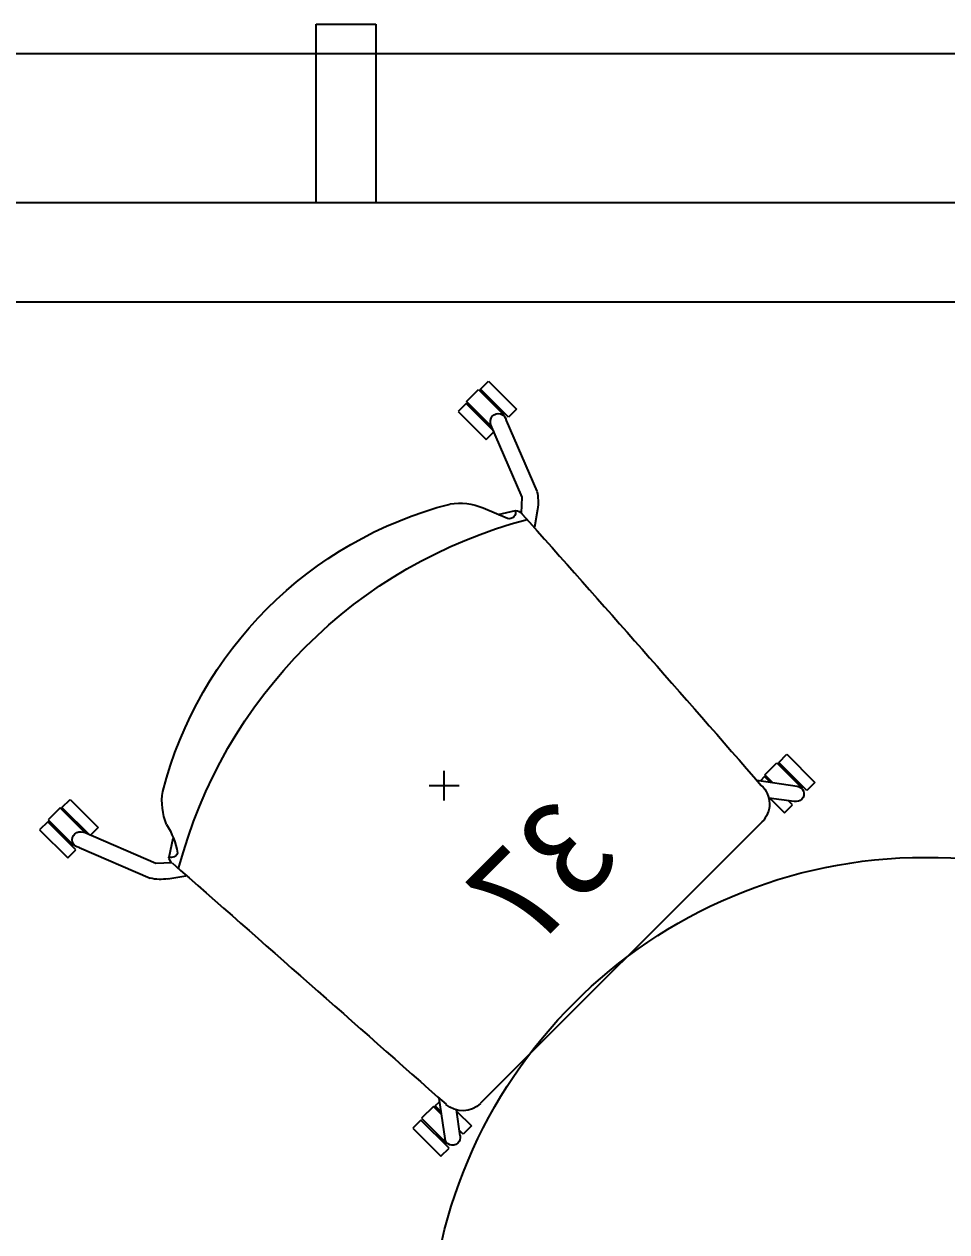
# Model space of a CAD drawing. Header units: millimetres. Extents: x 10479 to 135323, y 879012 to 965592.
# Drawn here: x 49458 to 50387, y 949565 to 950782 of the extents above; entities that cross this region are included whole.
import ezdxf
from ezdxf.enums import TextEntityAlignment as Align

# ---------------------------------------------------------------- set-up
doc = ezdxf.new("R2010")
doc.units = ezdxf.units.MM
doc.header["$PDMODE"] = 2
doc.header["$PDSIZE"] = 15
for name, color, linetype in [('$CHAR', 3, 'Continuous'), ('$PEDE', 150, 'Continuous'), ('보루네오', 140, 'Continuous'), ('퍼시스', 210, 'Continuous')]:
    doc.layers.add(name, color=color, linetype=linetype)
doc.styles.add('돋움', font='')
doc.styles.get('돋움').set_extended_font_data('Dotum')

# ---------------------------------------------------------------- blocks, each defined once
blk = doc.blocks.new('테이블_원형테이블_보루네오_Ø1000')
at = {"layer": '보루네오'}
blk.add_circle((277481.2, 640750.9), 500, dxfattribs=at)
blk.add_text('1000', height=100, dxfattribs=at).set_placement((277337.7, 640696.1))
blk = doc.blocks.new('의자_회의용의자_퍼시스_CH0020MD')
at = {"layer": '퍼시스'}
for p, q in [((-308.2, 256.6), (-319.7, 256.6)), ((-319.7, 256.6), (-319.7, 216.6)), ((-308.2, 216.6), (-308.2, 256.6)), ((-289.6, 257.6), (-306.6, 257.6)), ((-306.6, 257.6), (-306.6, 221.6)), ((-289.6, 221.6), (-289.6, 257.6)), ((-287.9, 216.6), (-287.9, 256.6)), ((-287.9, 256.6), (-276.4, 256.6)), ((-276.4, 256.6), (-276.4, 216.6)), ((287.9, 256.6), (276.4, 256.6)), ((276.4, 256.6), (276.4, 216.6)), ((287.9, 216.6), (287.9, 256.6)), ((289.5, 221.6), (289.5, 257.6)), ((289.5, 257.6), (306.5, 257.6)), ((306.5, 257.6), (306.5, 221.6)), ((308.2, 216.6), (308.2, 256.6)), ((308.2, 256.6), (319.7, 256.6)), ((319.7, 256.6), (319.7, 216.6)), ((-306.6, 221.6), (-305.9, 221.6)), ((-260.9, 149.8), (-290.3, 223.7)), ((260.9, 149.8), (290.3, 223.7)), ((306.5, 221.6), (305.8, 221.6)), ((-319.7, 216.6), (-308.2, 216.6)), ((-304.4, 215.9), (-275.6, 143.6)), ((-276.4, 216.6), (-287.9, 216.6)), ((304.3, 215.9), (275.5, 143.6)), ((276.4, 216.6), (287.9, 216.6)), ((319.7, 216.6), (308.2, 216.6)), ((-235.5, 145.2), (-225.4, 169.9)), ((-249, 139.1), (-260.9, 149.8)), ((-231.7, 154.6), (-246.9, 145.1)), ((246.9, 145.1), (230.4, 155.5)), ((249, 139.1), (260.9, 149.8)), ((-263.2, 130.3), (-248.4, 119.7)), ((263.2, 130.3), (248.3, 119.7)), ((-254.9, -221.8), (-266.4, -221.8)), ((-266.4, -221.8), (-266.4, -261.8)), ((-254.9, -261.8), (-254.9, -221.8)), ((-236.2, -220.8), (-253.2, -220.8)), ((-253.2, -220.8), (-253.2, -256.8)), ((-226.5, -219), (-251, -251.9)), ((-236.2, -232.1), (-236.2, -220.8)), ((-234.6, -221.8), (-228.6, -221.8)), ((-234.6, -229.9), (-234.6, -221.8)), ((226.5, -219), (251, -251.9)), ((234.6, -221.8), (228.6, -221.8)), ((234.6, -229.9), (234.6, -221.8)), ((236.2, -220.8), (253.2, -220.8)), ((236.2, -232.1), (236.2, -220.8)), ((253.2, -220.8), (253.2, -256.8)), ((254.9, -261.8), (254.9, -221.8)), ((254.9, -221.8), (266.4, -221.8)), ((266.4, -221.8), (266.4, -261.8)), ((-238.1, -260.7), (-222.4, -240.1)), ((-223.1, -241), (-223.1, -261.8)), ((238.1, -260.7), (222.2, -239.9)), ((223.1, -241), (223.1, -261.8)), ((-200.4, -252.3), (200.4, -252.2)), ((-266.4, -261.8), (-254.9, -261.8)), ((-253.2, -256.8), (-252.5, -256.8)), ((-234.6, -261.8), (-234.6, -256.1)), ((-223.1, -261.8), (-234.6, -261.8)), ((223.1, -261.8), (234.6, -261.8)), ((234.6, -261.8), (234.6, -256.1)), ((253.2, -256.8), (252.5, -256.8)), ((266.4, -261.8), (254.9, -261.8))]:
    blk.add_line(p, q, dxfattribs=at)
for centre, radius, start, end in [((-0.1, -150.9), 403.1, 59.4831, 120.5039), ((-297.8, 220.7), 8.08, 21.7241, 216.2182), ((297.8, 220.7), 8.08, 323.7818, 158.2759), ((-0.6, -294.6), 492.2, 59.6208, 120.2561), ((-168.7, 146.9), 61.3, 125.9778, 157.8651), ((168.3, 146.4), 61.8, 22.4093, 54.0092), ((304.5, 188.6), 81.2, 193.2584, 215.0878), ((-238.3, 166), 43.5, 211.0462, 235.0635), ((-239.4, 139.1), 9.68, 141.1212, 185.6407), ((25055.6, 1555.5), 25344.2, 183.20588, 184.03029), ((-241, 147.8), 6.1, 204.8511, 334.7323), ((153131.9, -9673.4), 153197.6, 176.327718, 176.465316), ((240.9, 147.9), 6.67, 245.2527, 334.9799), ((240, 139.4), 9.02, 356.3277, 39.449), ((238.2, 166), 43.5, 304.9365, 328.9538), ((-200.8, -227), 25.2, 177.2501, 270.8077), ((200.4, -226.8), 25.5, 270.0055, 356.4653), ((-244.7, -256.6), 7.8, 143.3146, 328.3196), ((244.7, -256.6), 7.8, 211.6804, 36.6854)]:
    blk.add_arc(centre, radius, start, end, dxfattribs=at)
blk.add_point((0, 0), dxfattribs=at)
blk.add_text('37', height=100).set_placement((-75.2, -181.1))
blk = doc.blocks.new('14F')
at = {"color": 8}
for p, q in [((-150248.1, 777621.9), (-150188.1, 777621.9)), ((-150248.1, 777441.9), (-150248.1, 777621.9)), ((-150188.1, 777621.9), (-150188.1, 777441.9)), ((-132578.1, 777591.9), (-167468.1, 777591.9)), ((-132578.1, 777441.9), (-167468.1, 777441.9)), ((-150188.1, 777441.9), (-150248.1, 777441.9)), ((-136817.1, 777341.9), (-168118.1, 777341.9))]:
    blk.add_line(p, q, dxfattribs=at)
at = {"color": 8, "linetype": 'ByBlock', "ltscale": 0.1, "style": '돋움'}
for tag, p in [('HRD기획팀', (-160031.5, 780698.2, 0)), ('인재전략팀', (-162408.7, 780698.2, 0)), ('기업문화팀', (-157519.3, 780698.2, 0)), ('뷰티교육팀', (-152663.4, 780698.2, 0)), ('자산관리팀', (-147978.3, 780698.2, 0)), ('그룹HR팀', (-166987.1, 780698.2, 0)), ('법무팀', (-145354.1, 780698.2, 0)), ('특허팀', (-142261.1, 780698.2, 0)), ('상표팀', (-139438.1, 780698.2, 0))]:
    blk.add_attdef(tag, text='', height=356.2, rotation=90, dxfattribs=at).set_placement(p, align=Align.MIDDLE_CENTER)
at = {"color": 8, "style": '돋움'}
blk.add_attdef('1', text='', height=420, rotation=180, dxfattribs=at).set_placement((-143911.2, 758189), align=Align.MIDDLE)

msp = doc.modelspace()

# ---------------------------------------------------------------- block references
at = {"layer": '$CHAR', "color": 1}
msp.add_blockref('14F', (200000, 173159.8), dxfattribs=at)
at = {"layer": '$PEDE'}
msp.add_blockref('테이블_원형테이블_보루네오_Ø1000', (-227115.6, 308691.5), dxfattribs=at)
at = {"layer": '퍼시스', "xscale": -1, "rotation": 45.00000000000009}
msp.add_blockref('의자_회의용의자_퍼시스_CH0020MD', (49880.9, 950014.7), dxfattribs=at)

doc.saveas('drawing.dxf')
